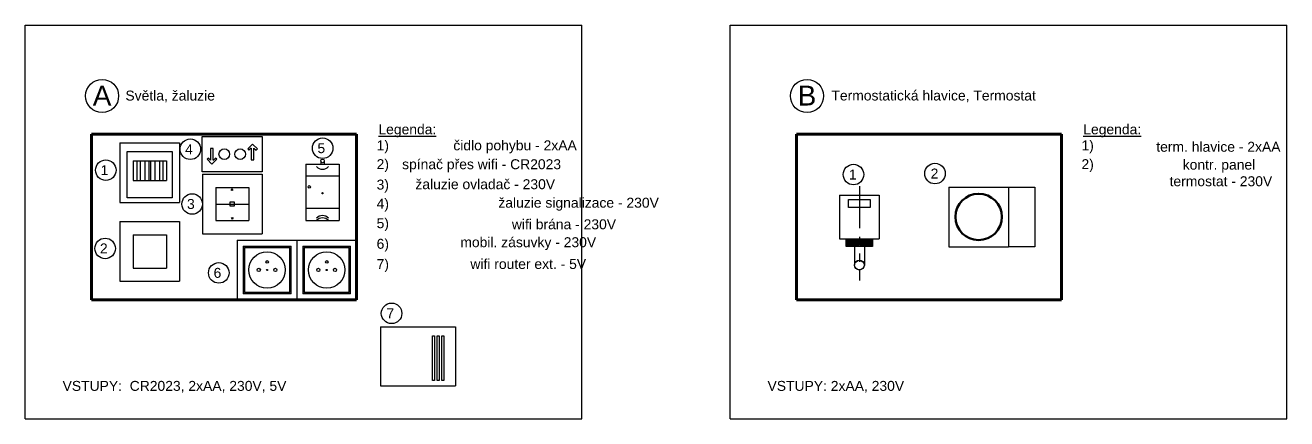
# Model space of a CAD drawing. Header units: millimetres. Extents: x 45156 to 48279, y 3788 to 6068.
# Drawn here: x 45156 to 47060, y 5474 to 6068 of the extents above; entities that cross this region are included whole.
import ezdxf

# ---------------------------------------------------------------- set-up
doc = ezdxf.new("R2010")
doc.units = ezdxf.units.MM
doc.linetypes.add('PHANTOMX2', pattern=[127, 63.5, -12.7, 12.7, -12.7, 12.7, -12.7])
for name, color, linetype in [('koty', 30, 'Continuous'), ('osa', 1, 'PHANTOMX2'), ('popis', 2, 'Continuous')]:
    doc.layers.add(name, color=color, linetype=linetype)
doc.layers.add('netisk', color=6, linetype='Continuous', plot=False)
for name, color, linetype, lineweight in [('osb deska', 36, 'Continuous', 100), ('otvory', 7, 'Continuous', 50), ('signalizace', 3, 'Continuous', 25)]:
    doc.layers.add(name, color=color, linetype=linetype, lineweight=lineweight)
doc.styles.get("Standard").update_dxf_attribs({"font": 'arial.ttf'})

msp = doc.modelspace()

# ---------------------------------------------------------------- linework, layer by layer
for p, q in [((45299, 5890), (45299, 5800)), ((45299, 5890), (45389, 5890)), ((45389, 5890), (45389, 5800)), ((45319, 5863), (45369, 5863)), ((45319, 5863), (45319, 5833.1)), ((45324.2, 5863), (45324.2, 5833.1)), ((45329.6, 5863), (45329.6, 5833.1)), ((45336.3, 5863), (45336.3, 5833.1)), ((45342.7, 5863), (45342.7, 5833.1)), ((45345.3, 5863), (45345.3, 5833.1)), ((45351.6, 5863), (45351.6, 5833.1)), ((45358.4, 5863), (45358.4, 5833.1)), ((45363.8, 5863), (45363.8, 5833.1)), ((45369, 5863), (45369, 5833.1)), ((45579.6, 5857.8), (45579.6, 5772.8)), ((45579.6, 5857.8), (45629.6, 5857.8)), ((45601.9, 5862.9), (45601.9, 5857.8)), ((45607.3, 5862.9), (45607.3, 5857.8)), ((45629.6, 5857.8), (45629.6, 5772.8)), ((45319, 5833.1), (45369, 5833.1)), ((45423.4, 5842.8), (45423.4, 5752.8)), ((45423.4, 5842.8), (45513.4, 5842.8)), ((45513.4, 5842.8), (45513.4, 5752.8)), ((45629.6, 5839.7), (45579.6, 5839.7)), ((45443.4, 5822.8), (45493.4, 5822.8)), ((45443.4, 5822.8), (45443.4, 5772.8)), ((45467, 5818.1), (45468.4, 5820.7)), ((45469.8, 5818.1), (45468.4, 5820.7)), ((45493.4, 5822.8), (45493.4, 5772.8)), ((46384.8, 5811.1), (46384.8, 5745.5)), ((46384.8, 5811.1), (46444.8, 5811.1)), ((46444.8, 5811.1), (46444.8, 5745.5)), ((46549.8, 5823.3), (46549.8, 5733.3)), ((46549.8, 5823.3), (46639.8, 5823.3)), ((46639.8, 5823.3), (46639.8, 5733.3)), ((46639.8, 5823.3), (46679.8, 5823.3)), ((46679.8, 5823.3), (46679.8, 5733.3)), ((45299, 5800), (45389, 5800)), ((45443.4, 5797.8), (45493.4, 5797.8)), ((45629.6, 5790.9), (45579.6, 5790.9)), ((45299, 5771.2), (45299, 5681.2)), ((45299, 5771.2), (45389, 5771.2)), ((45389, 5771.2), (45389, 5681.2)), ((45443.4, 5772.8), (45493.4, 5772.8)), ((45467, 5777.6), (45468.4, 5774.9)), ((45469.8, 5777.6), (45468.4, 5774.9)), ((45579.6, 5772.8), (45629.6, 5772.8)), ((45319, 5751.2), (45369, 5751.2)), ((45319, 5751.2), (45319, 5701.2)), ((45369, 5751.2), (45369, 5701.2)), ((45423.4, 5752.8), (45513.4, 5752.8)), ((45476, 5743.3), (45476, 5653.3)), ((45476, 5743.3), (45566, 5743.3)), ((45484.8, 5734.4), (45484.8, 5662.2)), ((45484.8, 5734.4), (45557.1, 5734.4)), ((45486.8, 5732.4), (45555.1, 5732.4)), ((45486.8, 5732.4), (45486.8, 5664.2)), ((45555.1, 5664.2), (45555.1, 5732.4)), ((45557.1, 5662.2), (45557.1, 5734.4)), ((45566, 5743.3), (45566, 5653.3)), ((45566, 5743.3), (45656, 5743.3)), ((45566, 5743.3), (45566, 5653.3)), ((45574.8, 5734.4), (45574.8, 5662.2)), ((45574.8, 5734.4), (45647.1, 5734.4)), ((45576.8, 5732.4), (45645.1, 5732.4)), ((45576.8, 5732.4), (45576.8, 5664.2)), ((45645.1, 5664.2), (45645.1, 5732.4)), ((45647.1, 5662.2), (45647.1, 5734.4)), ((45656, 5743.3), (45656, 5653.3)), ((46384.8, 5745.5), (46444.8, 5745.5)), ((46396.2, 5745.5), (46396.2, 5733.8)), ((46397.6, 5745.5), (46397.6, 5733.8)), ((46398.9, 5745.5), (46398.9, 5733.8)), ((46400.3, 5745.5), (46400.3, 5733.8)), ((46401.7, 5745.5), (46401.7, 5733.8)), ((46403, 5745.5), (46403, 5733.8)), ((46404.3, 5745.5), (46404.3, 5733.8)), ((46405.7, 5745.5), (46405.7, 5733.8)), ((46407, 5745.5), (46407, 5733.8)), ((46407.3, 5733.8), (46407.3, 5705.7)), ((46408.3, 5745.5), (46408.3, 5733.8)), ((46409.7, 5745.5), (46409.7, 5733.8)), ((46411, 5745.5), (46411, 5733.8)), ((46412.4, 5745.5), (46412.4, 5733.8)), ((46413.7, 5745.5), (46413.7, 5733.8)), ((46415.8, 5745.5), (46415.8, 5733.8)), ((46417.1, 5745.5), (46417.1, 5733.8)), ((46418.5, 5745.5), (46418.5, 5733.8)), ((46419.8, 5745.5), (46419.8, 5733.8)), ((46421.2, 5745.5), (46421.2, 5733.8)), ((46422.3, 5733.8), (46422.3, 5705.7)), ((46422.5, 5745.5), (46422.5, 5733.8)), ((46423.8, 5745.5), (46423.8, 5733.8)), ((46425.2, 5745.5), (46425.2, 5733.8)), ((46426.5, 5745.5), (46426.5, 5733.8)), ((46427.8, 5745.5), (46427.8, 5733.8)), ((46429.2, 5745.5), (46429.2, 5733.8)), ((46430.6, 5745.5), (46430.6, 5733.8)), ((46431.9, 5745.5), (46431.9, 5733.8)), ((46433.3, 5745.5), (46433.3, 5733.8)), ((46549.8, 5733.3), (46639.8, 5733.3)), ((46679.8, 5733.3), (46639.8, 5733.3)), ((45319, 5701.2), (45369, 5701.2)), ((45299, 5681.2), (45389, 5681.2)), ((45557.1, 5662.2), (45484.8, 5662.2)), ((45555.1, 5664.2), (45486.8, 5664.2)), ((45647.1, 5662.2), (45574.8, 5662.2)), ((45645.1, 5664.2), (45576.8, 5664.2)), ((45476, 5653.3), (45566, 5653.3)), ((45566, 5653.3), (45656, 5653.3)), ((45692.2, 5612.5), (45692.2, 5523.5)), ((45692.2, 5612.5), (45805.2, 5612.5)), ((45805.2, 5612.5), (45805.2, 5523.5)), ((45692.2, 5523.5), (45805.2, 5523.5))]:
    msp.add_line(p, q)
for points in [[(45423, 5899.9), (45513.8, 5899.9), (45513.8, 5846.2), (45423, 5846.2)], [(45309.9, 5877.2), (45378, 5877.2), (45378, 5807.3), (45309.9, 5807.3)], [(45465.3, 5801), (45471.5, 5801), (45471.5, 5794.6), (45465.3, 5794.6)], [(46398.4, 5804.5), (46431.1, 5804.5), (46431.1, 5792.8), (46398.4, 5792.8)], [(46394.9, 5745.5), (46434.6, 5745.5), (46434.6, 5733.8), (46394.9, 5733.8)], [(45770.5, 5598.9), (45773.5, 5598.9), (45773.5, 5531.3), (45770.5, 5531.3)], [(45777.6, 5598.9), (45780.6, 5598.9), (45780.6, 5531.3), (45777.6, 5531.3)], [(45784.7, 5598.9), (45787.7, 5598.9), (45787.7, 5531.3), (45784.7, 5531.3)]]:
    msp.add_lwpolyline(points, close=True)
for centre, radius in [((45456.4, 5873.1), 8.04), ((45480.4, 5873.1), 8.04), ((45604.6, 5862.9), 2.71), ((45584.6, 5823.7), 1.81), ((45604.6, 5814.1), 0.998), ((45521, 5698.3), 27.5), ((45521, 5710.3), 2.02), ((45611, 5698.3), 27.5), ((45611, 5710.3), 2.02), ((46414.8, 5705.7), 7.5), ((46414.8, 5705.7), 7.15), ((45508.4, 5698.3), 2.44), ((45521, 5698.3), 0.868), ((45533.5, 5698.3), 2.44), ((45598.4, 5698.3), 2.44), ((45611, 5698.3), 0.868), ((45623.5, 5698.3), 2.44)]:
    msp.add_circle(centre, radius)
for centre, start, end in [((45604.6, 5862.4), 222.0327, 317.9673), ((45604.6, 5768.2), 42.0327, 137.9673), ((45604.6, 5764.7), 42.0327, 137.9673)]:
    msp.add_arc(centre, 12.1, start, end)
at = {"layer": 'koty'}
for centre in [(45272, 5960.9), (46335.8, 5960.9)]:
    msp.add_circle(centre, 25, dxfattribs=at)
at = {"layer": 'netisk'}
for p, q in [((45156, 6067.7), (45576, 6067.7)), ((45156, 5473.7), (45156, 6067.7)), ((45576, 6067.7), (45996, 6067.7)), ((45996, 5473.7), (45996, 6067.7)), ((46219.8, 6067.7), (46639.8, 6067.7)), ((46219.8, 5473.7), (46219.8, 6067.7)), ((46639.8, 6067.7), (47059.8, 6067.7)), ((47059.8, 5473.7), (47059.8, 6067.7)), ((45156, 5473.7), (45996, 5473.7)), ((46219.8, 5473.7), (47059.8, 5473.7))]:
    msp.add_line(p, q, dxfattribs=at)
at = {"layer": 'osa'}
msp.add_line((46414.8, 5824.7), (46414.8, 5682.6), dxfattribs=at)
at = {"layer": 'osb deska'}
for p, q in [((45256, 5903.3), (45256, 5653.3)), ((45256, 5903.3), (45656, 5903.3)), ((45656, 5903.3), (45656, 5653.3)), ((46319.8, 5903.3), (46319.8, 5653.3)), ((46319.8, 5903.3), (46719.8, 5903.3)), ((46719.8, 5903.3), (46719.8, 5653.3)), ((45256, 5653.3), (45656, 5653.3)), ((46319.8, 5653.3), (46719.8, 5653.3))]:
    msp.add_line(p, q, dxfattribs=at)
at = {"layer": 'otvory'}
msp.add_circle((46594.8, 5778.3), 35, dxfattribs=at)
at = {"layer": 'popis'}
for centre in [(45405.2, 5880.5), (45604.8, 5882), (45277.6, 5848.9), (46405.9, 5842.3), (46528.9, 5843.8), (45407.9, 5797.8), (45276.6, 5730.8), (45448.1, 5693.8), (45708.9, 5632.8)]:
    msp.add_circle(centre, 15.5, dxfattribs=at)
at = {"layer": 'signalizace'}
for p, q in [((45499.1, 5888.2), (45491.8, 5880.9)), ((45499.1, 5888.2), (45506.5, 5880.9)), ((45432.3, 5867.2), (45430.4, 5865.3)), ((45437.7, 5857.9), (45430.4, 5865.3)), ((45435.7, 5863.8), (45432.3, 5867.2)), ((45439.7, 5881.7), (45435.7, 5881.7)), ((45435.7, 5881.7), (45435.7, 5863.8)), ((45437.7, 5857.9), (45445.1, 5865.3)), ((45439.7, 5863.8), (45439.7, 5881.7)), ((45439.7, 5863.8), (45443.1, 5867.2)), ((45445.1, 5865.3), (45443.1, 5867.2)), ((45491.8, 5880.9), (45493.7, 5878.9)), ((45497.1, 5882.3), (45493.7, 5878.9)), ((45497.1, 5882.3), (45497.1, 5864.5)), ((45497.1, 5864.5), (45501.2, 5864.5)), ((45501.2, 5864.5), (45501.2, 5882.3)), ((45501.2, 5882.3), (45504.5, 5878.9)), ((45504.5, 5878.9), (45506.5, 5880.9))]:
    msp.add_line(p, q, dxfattribs=at)

# ---------------------------------------------------------------- texts
at = {"layer": 'popis', "linetype": 'Continuous'}
for s, p in [('Světla, žaluzie', (45307.2, 5954)), ('Termostatická hlavice, Termostat', (46372.6, 5954.1)), ('VSTUPY:  CR2023, 2xAA, 230V, 5V', (45212.4, 5515.8)), ('VSTUPY: 2xAA, 230V', (46276.2, 5515.8))]:
    msp.add_text(s, height=15, dxfattribs=at).set_placement(p)
at = {"layer": 'popis', "insert": (45272, 5961.5), "char_height": 30, "attachment_point": 5}
msp.add_mtext('A', dxfattribs=at)
at = {"layer": 'popis', "attachment_point": 5}
for s, insert, char_height, width in [('B', (46335.8, 5961.5), 30, 28.008), ('{\\LLegenda:}', (45732.7, 5908.3), 15, 367.99), ('{\\LLegenda:}', (46796.4, 5908.3), 15, 367.99), ('4', (45403.2, 5880.5), 15, 367.99), ('5', (45602.8, 5882), 15, 367.99), ('1)', (45695.6, 5884.1), 15, 367.99), ('čidlo pohybu - 2xAA', (45895.2, 5884.1), 15, 367.99), ('1)', (46759.3, 5884.1), 15, 367.99), ('term. hlavice - 2xAA', (46956.6, 5884.1), 15, 367.99), ('2)', (45695.6, 5855.7), 15, 367.99), ('spínač přes wifi - CR2023', (45844.7, 5855.6), 15, 263.14), ('2)', (46759.3, 5855.7), 15, 367.99), ('kontr. panel\\P termostat - 230V', (46957.5, 5844.6), 15, 367.432), ('1', (45275.6, 5848.9), 15, 367.99), ('1', (46404.8, 5842.3), 15, 367.99), ('2', (46528.2, 5843.8), 15, 367.99), ('3)', (45695.6, 5824.9), 15, 367.99), ('žaluzie ovladač - 230V', (45850.2, 5827.6), 15, 274.77), ('4)', (45695.6, 5796.1), 15, 367.99), ('žaluzie signalizace - 230V', (45991.1, 5797.5), 15, 555.516), ('3', (45406, 5797.8), 15, 367.99), ('5)', (45695.6, 5766.6), 15, 367.99), ('wifi brána - 230V', (45969, 5767.1), 15, 510.361), ('2', (45274.6, 5730.8), 15, 367.99), ('6)', (45695.6, 5735.5), 15, 367.99), ('mobil. zásuvky - 230V', (45915.1, 5737.9), 15, 401.341), ('7)', (45695.6, 5704.9), 15, 367.99), ('wifi router ext. - 5V', (45915.1, 5707.2), 15, 401.341), ('6', (45446.1, 5693.8), 15, 367.99), ('7', (45706.9, 5632.8), 15, 367.99)]:
    msp.add_mtext(s, dxfattribs=dict(at, insert=insert, char_height=char_height, width=width))

doc.saveas('drawing.dxf')
